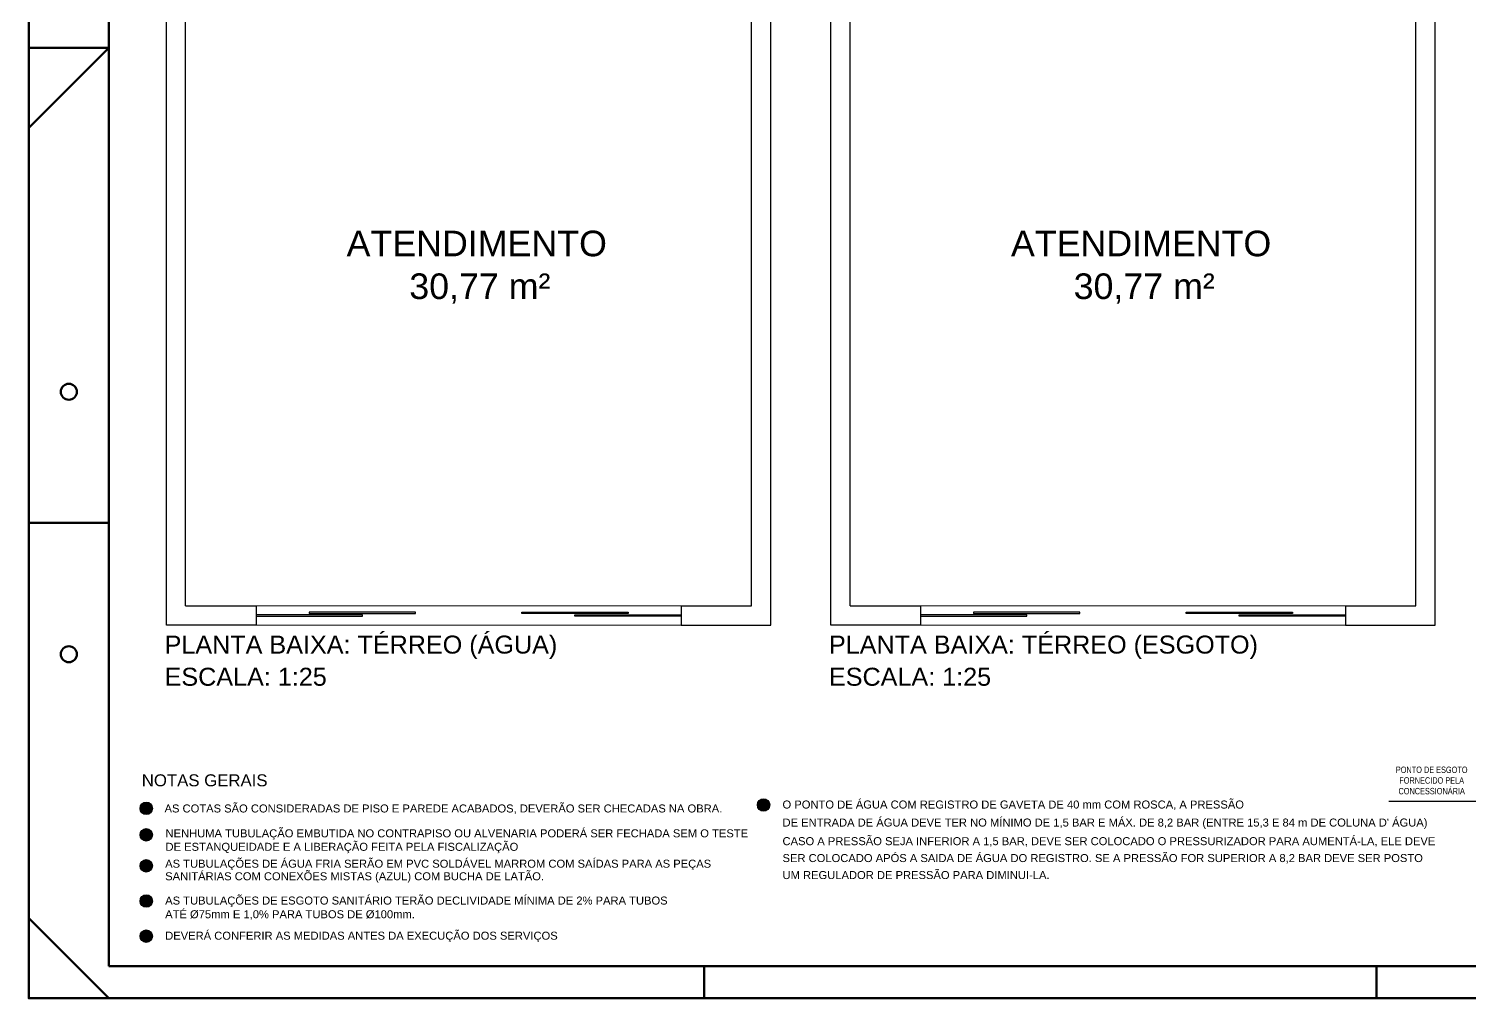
# Model space of a CAD drawing. Extents: x 41.9 to 126, y -21.3 to 38.1.
# Drawn here: x 41.86 to 86.86, y -21.25 to 9.04 of the extents above; entities that cross this region are included whole.
import ezdxf

# ---------------------------------------------------------------- set-up
doc = ezdxf.new("R2010")
doc.units = 0
doc.layers.get('0').update_dxf_attribs({"linetype": 'CONTINUOUS'})
for name, color, linetype in [('AIO_ARQUITETURA', 8, 'CONTINUOUS'), ('LISTAGEM_TEXTO', 7, 'CONTINUOUS'), ('TEXTO', 7, 'CONTINUOUS')]:
    doc.layers.add(name, color=color, linetype=linetype)
doc.layers.add('RIOPREN_0.05', color=7, linetype='CONTINUOUS', lineweight=5)
doc.layers.add('RIOPREN_0.70', color=7, linetype='CONTINUOUS', lineweight=70)
doc.styles.add('ARIAL', font='arial.ttf')
doc.dimstyles.new('1_25 A.F', dxfattribs={"dimscale": 0, "dimtxt": 0.2, "dimasz": 0.1, "dimexe": 0.05, "dimexo": 0.05, "dimgap": -0.045, "dimtad": 1, "dimlfac": 0.25, "dimzin": 5, "dimdsep": 46, "dimtxsty": 'ARIAL', "dimcen": 0, "dimclrd": 256, "dimclre": 256, "dimclrt": 256, "dimadec": 0, "dimazin": 0, "dimtfac": 1, "dimtmove": 2, "dimatfit": 3, "dimfxl": 0.08, "dimtolj": 1, "dimtzin": 1, "dimlwd": -1, "dimlwe": -1, "dimarcsym": 0})

# ---------------------------------------------------------------- blocks, each defined once
blk = doc.blocks.new('Planta Baixa - R00')
at = {"layer": 'AIO_ARQUITETURA'}
for p, q in [((4.72, 0), (4.72, 11.11)), ((0, 0), (0, 8.41)), ((0.15, 0.15), (0.15, 8.41)), ((4.57, 0.15), (4.57, 8.31)), ((0.15, 0.15), (0.7, 0.15)), ((0.7, 0.15), (0.7, 0)), ((4.02, 0.15), (4.02, 0)), ((4.02, 0.15), (4.57, 0.15)), ((0.7, 0), (0, 0)), ((1.53, 0.08), (0.7, 0.08)), ((0.7, 0.08), (0.7, 0.07)), ((0.7, 0.07), (1.53, 0.07)), ((1.945, 0.1), (1.115, 0.1)), ((1.115, 0.1), (1.115, 0.09)), ((1.115, 0.09), (1.945, 0.09)), ((1.53, 0.07), (1.53, 0.08)), ((1.945, 0.09), (1.945, 0.1)), ((2.775, 0.09), (2.775, 0.1)), ((2.775, 0.1), (3.605, 0.1)), ((3.605, 0.09), (2.775, 0.09)), ((3.19, 0.07), (3.19, 0.08)), ((3.19, 0.08), (4.02, 0.08)), ((4.02, 0.07), (3.19, 0.07)), ((3.605, 0.1), (3.605, 0.09)), ((4.02, 0.08), (4.02, 0.07)), ((4.02, 0), (4.72, 0))]:
    blk.add_line(p, q, dxfattribs=at)
at = {"layer": 'AIO_ARQUITETURA', "lineweight": 0}
for p, q in [((4.02, 0.15), (0.7, 0.15)), ((0.7, 0), (4.02, 0))]:
    blk.add_line(p, q, dxfattribs=at)
at = {"layer": 'AIO_ARQUITETURA', "style": 'ARIAL'}
for s, p in [('ATENDIMENTO', (1.407, 2.881)), (' 30,77 m²', (1.819, 2.547))]:
    blk.add_text(s, height=0.2, dxfattribs=at).set_placement(p)
blk = doc.blocks.new('PRANCHA A1')
at = {"layer": 'RIOPREN_0.70'}
for p, q in [((-84.1, 29.7), (-81.6, 29.7)), ((-81.6, 29.7), (-84.1, 27.2)), ((-81.6, 14.85), (-84.1, 14.85)), ((-81.6, 0), (-84.1, 2.5)), ((-84.1, 1), (-84.1, 0)), ((-84.1, 1), (-84.1, 0)), ((-63, 1), (-63, 0)), ((-63, 1), (-63, 0)), ((-42, 1), (-42, 0))]:
    blk.add_line(p, q, dxfattribs=at)
at = {"layer": 'RIOPREN_0.70', "linetype": 'Continuous'}
for points in [[(-84.1, 59.4), (0, 59.4), (0, 0), (-84.1, 0)], [(-81.6, 1), (-81.6, 58.4), (-1, 58.4), (-1, 1)]]:
    blk.add_lwpolyline(points, close=True, dxfattribs=at)
at = {"layer": 'RIOPREN_0.70'}
for centre in [(-82.85, 18.95), (-82.85, 10.75)]:
    blk.add_circle(centre, 0.25, dxfattribs=at)

msp = doc.modelspace()

# ---------------------------------------------------------------- hatches: boundary and pattern name
at = {"layer": 'TEXTO'}
h = msp.add_hatch(color=256, dxfattribs=at)
h.dxf.hatch_style = 1
h.paths.add_polyline_path([(45.333, -15.317, 1), (45.722, -15.317, 1)])
h = msp.add_hatch(color=256, dxfattribs=at)
h.dxf.hatch_style = 1
h.paths.add_polyline_path([(64.62, -15.212, 1), (65.009, -15.212, 1)])
h = msp.add_hatch(color=256, dxfattribs=at)
h.dxf.hatch_style = 1
h.paths.add_polyline_path([(45.333, -16.146, 1), (45.722, -16.146, 1)])
h = msp.add_hatch(color=256, dxfattribs=at)
h.dxf.hatch_style = 1
h.paths.add_polyline_path([(45.333, -17.115, 1), (45.722, -17.115, 1)])
h = msp.add_hatch(color=256, dxfattribs=at)
h.dxf.hatch_style = 1
h.paths.add_polyline_path([(45.333, -18.214, 1), (45.722, -18.214, 1)])
h = msp.add_hatch(color=256, dxfattribs=at)
h.dxf.hatch_style = 1
h.paths.add_polyline_path([(45.333, -19.312, 1), (45.722, -19.312, 1)])

# ---------------------------------------------------------------- linework, layer by layer
for centre in [(45.528, -15.317), (64.814, -15.212), (45.528, -16.146), (45.528, -17.115), (45.528, -18.214), (45.528, -19.312)]:
    msp.add_circle(centre, 0.194, dxfattribs=at)

# ---------------------------------------------------------------- block references
msp.add_blockref('PRANCHA A1', (125.959, -21.25))
at = {"color": 10, "xscale": 4, "yscale": 4, "zscale": 4}
for p in [(46.159, -9.589), (66.915, -9.589)]:
    msp.add_blockref('Planta Baixa - R00', p, dxfattribs=at)

# ---------------------------------------------------------------- texts
at = {"layer": 'RIOPREN_0.05', "insert": (82.345, -14.012), "char_height": 0.2, "width": 6.68459, "attachment_point": 1, "rotation": 359.9999, "style": 'ARIAL'}
msp.add_mtext('\\pxsm1,qc;{\\fArial Narrow|b0|i0|c0|p34;PONTO DE ESGOTO\\PFORNECIDO PELA\\PCONCESSIONÁRIA}', dxfattribs=at)
at = {"layer": 'TEXTO', "style": 'ARIAL'}
for s, height, p in [('PLANTA BAIXA: TÉRREO (ÁGUA)', 0.5625, (46.101, -10.481)), ('PLANTA BAIXA: TÉRREO (ESGOTO)', 0.5625, (66.857, -10.481)), ('ESCALA: 1:25', 0.5625, (46.101, -11.486)), ('ESCALA: 1:25', 0.5625, (66.857, -11.486)), ('AS COTAS SÃO CONSIDERADAS DE PISO E PAREDE ACABADOS, DEVERÃO SER CHECADAS NA OBRA.', 0.25, (46.099, -15.446)), ('O PONTO DE ÁGUA COM REGISTRO DE GAVETA DE 40 mm COM ROSCA, A PRESSÃO', 0.25, (65.406, -15.323)), ("DE ENTRADA DE ÁGUA DEVE TER NO MÍNIMO DE 1,5 BAR E MÁX. DE 8,2 BAR (ENTRE 15,3 E 84 m DE COLUNA D' ÁGUA)", 0.25, (65.406, -15.886)), ('NENHUMA TUBULAÇÃO EMBUTIDA NO CONTRAPISO OU ALVENARIA PODERÁ SER FECHADA SEM O TESTE', 0.25, (46.129, -16.223)), ('CASO A PRESSÃO SEJA INFERIOR A 1,5 BAR, DEVE SER COLOCADO O PRESSURIZADOR PARA AUMENTÁ-LA, ELE DEVE', 0.25, (65.406, -16.468)), ('DE ESTANQUEIDADE E A LIBERAÇÃO FEITA PELA FISCALIZAÇÃO', 0.25, (46.129, -16.644)), ('AS TUBULAÇÕES DE ÁGUA FRIA SERÃO EM PVC SOLDÁVEL MARROM COM SAÍDAS PARA AS PEÇAS ', 0.25, (46.119, -17.172)), ('SER COLOCADO APÓS A SAIDA DE ÁGUA DO REGISTRO. SE A PRESSÃO FOR SUPERIOR A 8,2 BAR DEVE SER POSTO ', 0.25, (65.406, -16.996)), ('SANITÁRIAS COM CONEXÕES MISTAS (AZUL) COM BUCHA DE LATÃO. ', 0.25, (46.119, -17.565)), ('UM REGULADOR DE PRESSÃO PARA DIMINUI-LA.', 0.25, (65.406, -17.527)), ('AS TUBULAÇÕES DE ESGOTO SANITÁRIO TERÃO DECLIVIDADE MÍNIMA DE 2% PARA TUBOS', 0.25, (46.119, -18.324)), ('ATÉ %%C75mm E 1,0% PARA TUBOS DE %%C100mm.', 0.25, (46.119, -18.752)), ('DEVERÁ CONFERIR AS MEDIDAS ANTES DA EXECUÇÃO DOS SERVIÇOS', 0.25, (46.119, -19.422))]:
    msp.add_text(s, height=height, dxfattribs=at).set_placement(p)
at = {"layer": 'TEXTO', "linetype": 'Continuous', "style": 'ARIAL'}
msp.add_text('NOTAS GERAIS', height=0.375, dxfattribs=at).set_placement((45.388, -14.629))

# ---------------------------------------------------------------- leaders
at = {"layer": 'LISTAGEM_TEXTO'}
msp.add_leader([(87.755, -15.914), (87.755, -15.108), (84.353, -15.108)], dimstyle='1_25 A.F', override={"dimscale": 1, "dimgap": 0.045, "dimtad": 0}, dxfattribs=at)

doc.saveas('drawing.dxf')
